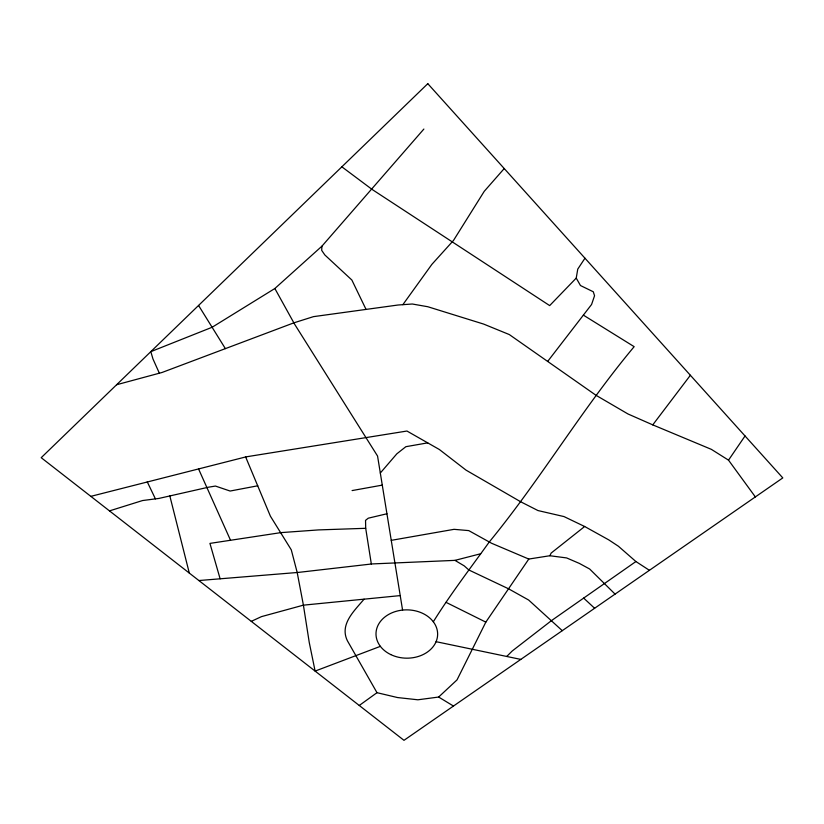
<?xml version="1.0" encoding="UTF-8"?>
<svg xmlns="http://www.w3.org/2000/svg" width="824" height="824" viewBox="0 0 824 824"><rect width="100%" height="100%" fill="white"/><g stroke="black" fill="none" stroke-linecap="round" stroke-linejoin="round"><path stroke-width="1.24" d="M423.876 129.049L321.916 246.191L321.69 250.362L324.852 254.977L351.858 280.026L366.041 309.412M341.857 166.819L372.149 189.469L549.67 305.601L576.234 278.1L577.758 269.108L584.968 258.211M391.256 540.348L454.055 529.327L468.753 530.605L491.588 543.263L528.792 559.053L549.865 555.736L551.174 553.048L584.659 526.505L608.751 539.875L618.391 546.23L635.912 561.535L649.415 570.311M528.792 559.053L485.83 622.13L457.021 679.893L438.646 697.042L417.912 699.792L397.559 697.557L376.99 692.685L347.357 640.691C339.375 624.201 354.516 610.677 364.053 599.172M433.321 621.77C450.491 594.186 470.308 568.344 489.271 541.976C540.76 479.249 582.032 408.91 634.161 346.667L583.371 315.128M755.351 496.923L728.519 460.153L745.04 435.968M402.854 304.674L431.879 264.37L453.55 240.361L484.244 191.322L504.226 168.549M116.606 384.736L162.009 372.489L293.859 322.843L313.481 316.643L398.023 305.014L412.299 304.005L427.8 306.734L483.616 324.069L509.294 334.554L595.979 395.273L627.981 413.967L652.763 424.875L690.378 375.27M547.775 361.283L591.581 304.478L594.547 295.754L593.29 291.778L580.477 285.537L576.234 278.1M380.317 473.017L396.838 453.818L405.872 446.69L427.718 442.869M506.739 656.46L512.188 651.022L551.472 620.616L635.912 561.535M159.362 373.21L152.965 358.955L150.813 351.652L212.108 327.272L274.856 288.513L321.916 246.191M359.264 705.478L376.99 692.685M251.289 621.358L261.466 616.63L303.407 605.156L400.217 595.597M380.379 646.346L315.118 671.086L309.257 642.514L303.407 605.156L297.196 572.505L291.284 549.845L270.396 516.164L245.645 456.959M109.489 510.88L142.542 500.549L158.836 498.438L208.379 487.221L215.425 486.057L230.123 491.042L257.768 485.789M90.836 496.357L246.036 456.857L406.953 431.034L439.357 449.502L466.054 470.144L520.706 501.785L537.959 510.55L563.987 516.576L584.659 526.505M198.893 580.539L298.226 572.423L371.964 563.935L454.951 560.371L480.68 553.749M386.93 513.764L368.266 518.193L365.537 520.377L365.702 528.308L371.336 564.007M352.085 490.579L382.284 485.12M365.702 528.308L318.486 529.914L280.881 532.623L209.935 543.397L220.121 578.809M549.865 555.736L566.624 557.93L579.334 563.4L589.665 569.013L615.064 594.104M436.081 641.69L520.799 659.406M652.763 424.875L711.37 449.358L728.519 460.153M446.052 602.354L485.83 622.13M454.951 560.371L464.221 565.872L468.835 569.971L508.532 588.789L528.648 600.037L562.277 630.669M438.646 697.042L453.468 706.044M583.67 598.09L594.619 608.266M198.563 305.457L225.374 348.634M274.856 288.513L294.642 324.254L377.557 456.043L402.576 610.079M147.259 481.844L155.417 498.881M198.532 468.877L230.545 540.297M169.837 495.945L189.304 573.071M427.8 83.677L41.2 457.691L403.987 740.323L782.8 477.91L427.8 83.677M390.72 654.565A30.818 24.154 0.5 0 0 437.626 634.738A30.818 24.154 0.5 0 0 392.1 612.747A30.818 24.154 0.5 0 0 390.72 654.565"/></g></svg>
